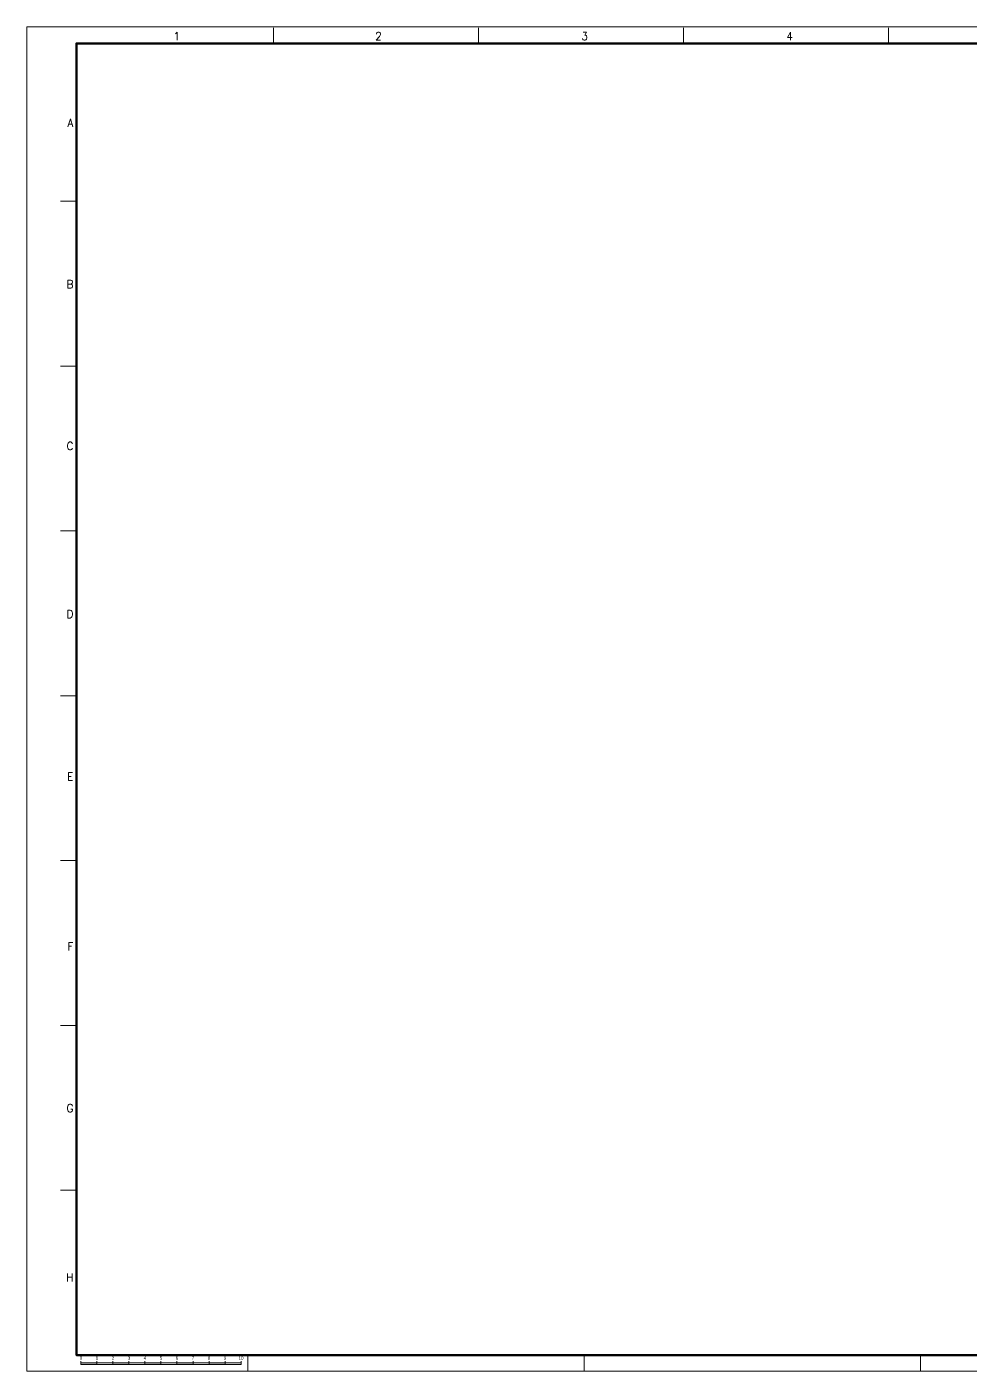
# Paper-space layout 'A0' of a CAD drawing. Header units: millimetres. Extents: x -1102 to 86, y 80 to 920.
# Drawn here: x -1102 to -513, y 80 to 920 of the extents above; entities that cross this region are included whole.
import ezdxf
from ezdxf.enums import TextEntityAlignment as Align

# ---------------------------------------------------------------- set-up
doc = ezdxf.new("R2010")
doc.units = ezdxf.units.MM
doc.header["$LTSCALE"] = 0.5
doc.layers.add('Border', color=7, linetype='Continuous', lineweight=0)
doc.layers.add('Border_TextCZAtr', color=7, linetype='Continuous')
doc.styles.add('Arial_1.5', font='arial.ttf', dxfattribs={"height": 1.5})
doc.styles.add('Arial_4.0', font='arial.ttf', dxfattribs={"width": 0.9, "height": 4})
doc.styles.add('Arial_6.5', font='arial.ttf', dxfattribs={"width": 0.8, "height": 6.5})
doc.styles.get("Standard").update_dxf_attribs({"font": 'arial.ttf'})
doc.styles.add('Style-STANDARD', font='STANDARD.shx')

# ---------------------------------------------------------------- blocks, each defined once
blk = doc.blocks.new('A0_v03_CZ')
at = {"layer": 'Border', "linetype": 'Continuous', "lineweight": 0}
h = blk.add_hatch(color=7, dxfattribs=at)
h.dxf.hatch_style = 1
h.paths.add_polyline_path([(43.73, 4.14), (43.73, 5.14), (33.73, 5.14), (33.73, 4.14)])
h.paths.add_polyline_path([(63.73, 4.14), (63.73, 5.14), (53.73, 5.14), (53.73, 4.14)])
h.paths.add_polyline_path([(73.73, 5.14), (73.73, 4.14), (83.73, 4.14), (83.73, 5.14)])
h.paths.add_polyline_path([(93.73, 5.14), (93.73, 4.14), (103.73, 4.14), (103.73, 5.14)])
h.paths.add_polyline_path([(113.73, 5.14), (113.73, 4.14), (123.73, 4.14), (123.73, 5.14)])
at = {"layer": 'Border', "color": 7, "linetype": 'Continuous', "lineweight": 0}
for p, q in [((154, 829.7), (154, 839.4)), ((282, 829.7), (282, 839.4)), ((410, 829.7), (410, 839.4)), ((538, 829.7), (538, 839.4)), ((20.9, 731), (30.9, 731)), ((20.9, 628), (30.9, 628)), ((20.9, 525), (30.9, 525)), ((20.9, 422), (30.9, 422)), ((20.9, 319), (30.9, 319)), ((20.9, 216), (30.9, 216)), ((20.9, 113), (30.9, 113)), ((138, 0), (138, 10)), ((348, 0), (348, 10)), ((558, 0), (558, 10))]:
    blk.add_line(p, q, dxfattribs=at)
blk.add_lwpolyline([(0, 0), (1188, 0), (1188, 840), (0, 840)], close=True, dxfattribs=at)
at = {"layer": 'Border', "color": 7, "linetype": 'Continuous', "lineweight": 50}
blk.add_lwpolyline([(978, 10), (30.9, 10), (30.9, 829.7), (1178, 829.7), (1178, 297)], dxfattribs=at)
at = {"layer": 'Border', "color": 7, "linetype": 'Continuous', "lineweight": 0}
for points in [[(33.73, 4.14), (33.73, 6.14)], [(33.73, 5.14), (133.73, 5.14)], [(33.73, 4.14), (133.73, 4.14)], [(43.73, 4.14), (43.73, 6.14)], [(53.73, 4.14), (53.73, 6.14)], [(63.73, 4.14), (63.73, 6.14)], [(73.73, 4.14), (73.73, 6.14)], [(83.73, 4.14), (83.73, 6.14)], [(93.73, 4.14), (93.73, 6.14)], [(103.73, 4.14), (103.73, 6.14)], [(113.73, 4.14), (113.73, 6.14)], [(123.73, 4.14), (123.73, 6.14)], [(133.73, 4.14), (133.73, 6.14)]]:
    blk.add_lwpolyline(points, dxfattribs=at)
at = {"layer": 'Border', "color": 7, "linetype": 'Continuous', "lineweight": 30, "style": 'Style-STANDARD'}
for s, p in [('1', (91.7, 831.7)), ('2', (217.6, 831.7)), ('3', (346.4, 831.7)), ('4', (474.3, 831.7))]:
    blk.add_text(s, height=5, dxfattribs=at).set_placement(p)
for s, p in [('A', (28.97, 780.1)), ('B', (28.97, 679.2)), ('C', (28.97, 578.1)), ('D', (28.97, 473.1)), ('E', (28.97, 371.5)), ('F', (28.97, 265.4)), ('G', (28.97, 164.3)), ('H', (28.97, 58.5))]:
    blk.add_text(s, height=5, dxfattribs=at).set_placement(p, align=Align.MIDDLE_RIGHT)
at = {"layer": 'Border', "color": 7, "linetype": 'Continuous', "lineweight": 0}
for s, p in [('0', (33.73, 8.14)), ('1', (43.73, 8.14)), ('2', (53.73, 8.14)), ('3', (63.73, 8.14)), ('4', (73.73, 8.14)), ('5', (83.73, 8.14)), ('6', (93.73, 8.14)), ('7', (103.73, 8.14)), ('8', (113.73, 8.14)), ('9', (123.73, 8.14)), ('10', (133.73, 8.14))]:
    blk.add_text(s, height=2, dxfattribs=at).set_placement(p, align=Align.MIDDLE)
at = {"layer": 'Border_TextCZAtr', "style": 'Arial_1.5'}
for tag, p in [('rev-5', (991.5, 149.56)), ('rev-4', (991.5, 144.56)), ('date-5', (1002.92, 149.56)), ('date-4', (1002.92, 144.56)), ('status-5', (1113.42, 149.56)), ('status-4', (1113.42, 144.56)), ('rev-3', (991.5, 139.56)), ('rev-2', (991.5, 134.56)), ('date-3', (1002.92, 139.56)), ('date-2', (1002.92, 134.56)), ('status-3', (1113.42, 139.56)), ('status-2', (1113.42, 134.56)), ('rev-1', (991.5, 129.56)), ('date-1', (1002.92, 129.56)), ('status-1', (1113.42, 129.56))]:
    blk.add_attdef(tag, text='', height=1.5, dxfattribs=at).set_placement(p, align=Align.MIDDLE)
for tag, p in [('description-5', (1011.42, 149.56)), ('description-4', (1011.42, 144.56)), ('description-3', (1011.42, 139.56)), ('description-2', (1011.42, 134.56)), ('description-1', (1011.42, 129.56))]:
    blk.add_attdef(tag, text='', height=1.5, dxfattribs=at).set_placement(p, align=Align.MIDDLE_LEFT)
for tag, p in [('name1-5', (1125.92, 149.56)), ('name1-4', (1125.92, 144.56)), ('name2-5', (1140.92, 149.56)), ('name2-4', (1140.92, 144.56)), ('name3-5', (1155.92, 149.56)), ('name3-4', (1155.92, 144.56)), ('name4-5', (1170.92, 149.56)), ('name4-4', (1170.92, 144.56)), ('name1-3', (1125.92, 139.56)), ('name1-2', (1125.92, 134.56)), ('name2-3', (1140.92, 139.56)), ('name2-2', (1140.92, 134.56)), ('name3-3', (1155.92, 139.56)), ('name3-2', (1155.92, 134.56)), ('name4-3', (1170.92, 139.56)), ('name4-2', (1170.92, 134.56)), ('name1-1', (1125.92, 129.56)), ('name2-1', (1140.92, 129.56)), ('name3-1', (1155.92, 129.56)), ('name4-1', (1170.92, 129.56))]:
    blk.add_attdef(tag, text='', height=1.5, dxfattribs=at).set_placement(p, align=Align.CENTER)
at = {"layer": 'Border_TextCZAtr', "style": 'Arial_6.5', "width": 0.8}
blk.add_attdef('SUBJECT1', text='', height=6.5, dxfattribs=at).set_placement((1082.94, 113.25), align=Align.MIDDLE_CENTER)
at = {"layer": 'Border_TextCZAtr', "style": 'Arial_4.0'}
for tag, p in [('SUBJECT2', (1082.94, 100.42)), ('SUBJECT3', (1082.94, 92.42)), ('SUBJECT4', (1082.94, 84.42)), ('SUBJECT5', (1082.94, 76.42))]:
    blk.add_attdef(tag, text='', height=4, dxfattribs=at).set_placement(p, align=Align.MIDDLE_CENTER)
at = {"layer": 'Border_TextCZAtr', "style": 'Arial_4.0', "width": 0.9}
for tag, p in [('EXTREF', (1076.34, 61.7)), ('CONFIDENT', (1142.14, 61.7)), ('REPLACES', (1076.34, 48.7)), ('scale', (1132.88, 48.7)), ('sheet', (1156.14, 48.7)), ('size', (1170.3, 48.7)), ('TYPPROJ', (1075.94, 35.69)), ('PROJ_NUM', (1082.18, 35.69)), ('TASK', (1106.08, 35.69)), ('OCD', (1123.56, 35.69)), ('ISSUER', (1156.14, 35.69)), ('INDICATOR', (1076.34, 22.81)), ('X', (1117.57, 22.81)), ('NUMBER', (1123.56, 22.81)), ('FOLIO', (1156.14, 22.81)), ('REV', (1170.64, 22.81))]:
    blk.add_attdef(tag, text='', height=4, dxfattribs=at).set_placement(p, align=Align.MIDDLE_LEFT)
at = {"layer": 'Border_TextCZAtr', "color": 7, "linetype": 'Continuous', "lineweight": 0, "style": 'Arial_4.0', "width": 0.9, "flags": 10}
blk.add_attdef('TP-', text='', height=4, dxfattribs=at).set_placement((1109.2, 22.81), align=Align.MIDDLE_LEFT)

psp = doc.layouts.new('A0')

# ---------------------------------------------------------------- block references
at = {"layer": 'Border'}
psp.add_blockref('A0_v03_CZ', (-1102.32, 79.58), dxfattribs=at)

doc.saveas('drawing.dxf')
